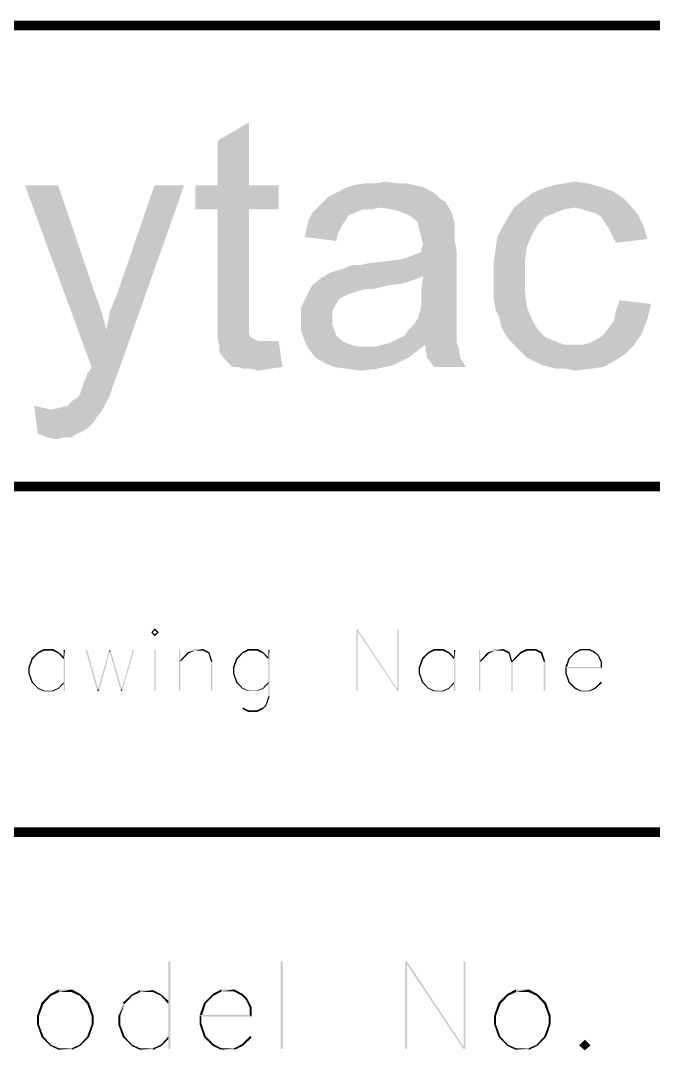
# Model space of a CAD drawing. Header units: millimetres. Extents: x 0 to 297, y 0 to 210.
# Drawn here: x 246.01 to 255.62, y 17.78 to 33.42 of the extents above; entities that cross this region are included whole.
import ezdxf

# ---------------------------------------------------------------- set-up
doc = ezdxf.new("R2010")
doc.units = ezdxf.units.MM
doc.header["$LTSCALE"] = 16.335
doc.layers.get('0').update_dxf_attribs({"linetype": 'CONTINUOUS'})

msp = doc.modelspace()

# ---------------------------------------------------------------- linework, layer by layer
at = {"color": 7, "linetype": 'Continuous', "const_width": 0.15}
for points in [[(179.434, 33.348), (291.734, 33.348)], [(179.434, 26.348), (291.734, 26.348)], [(243.734, 21.098), (291.734, 21.098)]]:
    msp.add_lwpolyline(points, dxfattribs=at)
at = {"color": 7, "linetype": 'Continuous'}
for points in [[(249.002, 30.922), (249.002, 31.597), (249.48, 31.879)], [(249.002, 30.922), (249.48, 31.879), (249.48, 30.922)], [(251.395, 30.95), (251.563, 30.978), (251.732, 30.95)], [(254.266, 30.95), (254.435, 30.978), (254.632, 30.95)], [(246.581, 30.922), (247.088, 28.163), (246.075, 30.922)], [(246.581, 30.922), (247.116, 29.346), (247.088, 28.163)], [(247.088, 28.163), (247.313, 28.726), (248.495, 30.922)], [(247.088, 28.163), (248.495, 30.922), (247.51, 28.135)], [(247.313, 28.726), (247.369, 29.008), (248.495, 30.922)], [(247.369, 29.008), (247.482, 29.289), (248.495, 30.922)], [(248.495, 30.922), (247.482, 29.289), (248.045, 30.922)], [(249.48, 30.922), (249.931, 30.922), (248.664, 30.556)], [(249.002, 30.922), (249.48, 30.922), (248.664, 30.556)], [(249.002, 30.922), (248.664, 30.556), (248.664, 30.922)], [(249.002, 30.556), (248.664, 30.556), (249.931, 30.922)], [(249.48, 30.556), (249.002, 30.556), (249.931, 30.922)], [(249.48, 30.556), (249.931, 30.922), (249.931, 30.556)], [(252.323, 30.781), (250.691, 30.753), (250.803, 30.809)], [(252.239, 30.837), (250.803, 30.809), (250.916, 30.866)], [(250.803, 30.809), (252.239, 30.837), (252.323, 30.781)], [(252.014, 30.922), (252.126, 30.894), (250.916, 30.866)], [(252.014, 30.922), (250.916, 30.866), (251.057, 30.922)], [(250.916, 30.866), (252.126, 30.894), (252.239, 30.837)], [(251.732, 30.95), (251.873, 30.95), (251.057, 30.922)], [(251.395, 30.95), (251.732, 30.95), (251.057, 30.922)], [(251.395, 30.95), (251.057, 30.922), (251.226, 30.95)], [(251.057, 30.922), (251.873, 30.95), (252.014, 30.922)], [(255.166, 30.725), (253.646, 30.697), (253.787, 30.809)], [(254.998, 30.837), (253.787, 30.809), (253.928, 30.866)], [(253.787, 30.809), (254.998, 30.837), (255.166, 30.725)], [(254.829, 30.894), (253.928, 30.866), (254.097, 30.922)], [(253.928, 30.866), (254.829, 30.894), (254.998, 30.837)], [(254.632, 30.95), (254.097, 30.922), (254.266, 30.95)], [(254.097, 30.922), (254.632, 30.95), (254.829, 30.894)], [(252.464, 30.669), (250.522, 30.584), (250.606, 30.669)], [(251.479, 30.584), (250.522, 30.584), (252.464, 30.669)], [(252.38, 30.725), (250.606, 30.669), (250.691, 30.753)], [(250.606, 30.669), (252.38, 30.725), (252.464, 30.669)], [(250.691, 30.753), (252.323, 30.781), (252.38, 30.725)], [(251.648, 30.556), (251.479, 30.584), (252.464, 30.669)], [(251.76, 30.528), (251.648, 30.556), (252.464, 30.669)], [(251.76, 30.528), (252.464, 30.669), (252.549, 30.528)], [(255.279, 30.612), (253.506, 30.584), (253.646, 30.697)], [(253.646, 30.697), (255.166, 30.725), (255.279, 30.612)], [(249.48, 30.556), (249.002, 28.952), (249.002, 30.556)], [(249.002, 28.952), (249.48, 30.556), (249.48, 28.923)], [(251.085, 30.5), (251, 30.472), (250.381, 30.387)], [(251.085, 30.5), (250.381, 30.387), (250.438, 30.5)], [(251.479, 30.584), (251.198, 30.556), (250.438, 30.5)], [(251.479, 30.584), (250.438, 30.5), (250.522, 30.584)], [(250.438, 30.5), (251.198, 30.556), (251.085, 30.5)], [(251.198, 30.556), (251.479, 30.584), (251.338, 30.556)], [(252.549, 30.528), (251.901, 30.472), (251.76, 30.528)], [(251.986, 30.415), (251.901, 30.472), (252.549, 30.528)], [(252.042, 30.359), (251.986, 30.415), (252.549, 30.528)], [(252.042, 30.359), (252.549, 30.528), (252.605, 30.359)], [(254.435, 30.584), (254.266, 30.556), (253.421, 30.443)], [(254.435, 30.584), (253.421, 30.443), (253.506, 30.584)], [(254.266, 30.556), (254.125, 30.5), (253.421, 30.443)], [(253.421, 30.443), (254.125, 30.5), (253.984, 30.443)], [(254.435, 30.584), (253.506, 30.584), (255.279, 30.612)], [(254.547, 30.556), (254.435, 30.584), (255.279, 30.612)], [(254.632, 30.528), (254.547, 30.556), (255.279, 30.612)], [(254.744, 30.5), (254.632, 30.528), (255.279, 30.612)], [(254.744, 30.5), (255.279, 30.612), (255.392, 30.472)], [(255.392, 30.472), (254.829, 30.443), (254.744, 30.5)], [(250.944, 30.387), (250.888, 30.303), (250.353, 30.246)], [(250.944, 30.387), (250.353, 30.246), (250.381, 30.387)], [(250.381, 30.387), (251, 30.472), (250.944, 30.387)], [(252.605, 30.359), (252.07, 30.246), (252.042, 30.359)], [(252.605, 30.359), (252.605, 30.275), (252.07, 30.246)], [(253.984, 30.443), (253.872, 30.331), (253.337, 30.303)], [(253.984, 30.443), (253.337, 30.303), (253.421, 30.443)], [(254.885, 30.359), (254.829, 30.443), (255.392, 30.472)], [(254.885, 30.359), (255.392, 30.472), (255.476, 30.303)], [(255.476, 30.303), (254.941, 30.275), (254.885, 30.359)], [(250.832, 30.19), (250.325, 30.134), (250.353, 30.246)], [(250.325, 30.134), (250.832, 30.19), (250.803, 30.077)], [(250.353, 30.246), (250.888, 30.303), (250.832, 30.19)], [(252.07, 30.246), (252.605, 30.275), (252.605, 30.19)], [(252.605, 30.19), (252.098, 30.134), (252.07, 30.246)], [(252.098, 30.134), (252.605, 30.19), (252.605, 30.077)], [(253.787, 30.19), (253.252, 30.134), (253.337, 30.303)], [(253.252, 30.134), (253.787, 30.19), (253.703, 29.993)], [(253.337, 30.303), (253.872, 30.331), (253.787, 30.19)], [(254.998, 30.162), (254.941, 30.275), (255.476, 30.303)], [(254.998, 30.162), (255.476, 30.303), (255.532, 30.106)], [(252.605, 30.077), (252.126, 30.021), (252.098, 30.134)], [(252.098, 29.965), (252.126, 30.021), (252.605, 30.077)], [(252.098, 29.965), (252.605, 30.077), (252.633, 29.937)], [(253.703, 29.993), (253.224, 29.937), (253.252, 30.134)], [(255.532, 30.106), (255.054, 30.049), (254.998, 30.162)], [(250.719, 29.599), (251.789, 29.796), (252.633, 29.937)], [(252.126, 29.543), (250.719, 29.599), (252.633, 29.937)], [(251.789, 29.796), (251.958, 29.852), (252.633, 29.937)], [(251.958, 29.852), (252.098, 29.909), (252.633, 29.937)], [(252.633, 29.937), (252.098, 29.909), (252.098, 29.965)], [(252.098, 29.346), (252.126, 29.543), (252.633, 29.937)], [(252.098, 29.346), (252.633, 29.937), (252.633, 29.317)], [(253.675, 29.796), (253.196, 29.74), (253.224, 29.937)], [(253.224, 29.937), (253.703, 29.993), (253.675, 29.796)], [(250.719, 29.599), (250.916, 29.655), (251.789, 29.796)], [(250.916, 29.655), (250.972, 29.683), (251.789, 29.796)], [(250.972, 29.683), (251.169, 29.712), (251.789, 29.796)], [(251.169, 29.712), (251.563, 29.768), (251.789, 29.796)], [(251.169, 29.712), (251.31, 29.74), (251.563, 29.768)], [(253.196, 29.74), (253.675, 29.796), (253.675, 29.543)], [(253.675, 29.543), (253.196, 29.515), (253.196, 29.74)], [(252.126, 29.543), (250.578, 29.515), (250.719, 29.599)], [(251.169, 29.712), (250.972, 29.683), (251.057, 29.712)], [(251.592, 29.402), (251.254, 29.346), (250.353, 29.233)], [(251.592, 29.402), (250.353, 29.233), (250.438, 29.402)], [(251.986, 29.486), (250.438, 29.402), (250.578, 29.515)], [(251.986, 29.486), (251.817, 29.43), (250.438, 29.402)], [(250.438, 29.402), (251.817, 29.43), (251.592, 29.402)], [(250.578, 29.515), (252.126, 29.543), (251.986, 29.486)], [(251.254, 29.346), (251.592, 29.402), (251.366, 29.346)], [(253.196, 29.346), (253.196, 29.515), (253.675, 29.543)], [(253.196, 29.346), (253.675, 29.543), (253.675, 29.289)], [(247.116, 29.346), (247.229, 29.036), (247.088, 28.163)], [(251.254, 29.346), (251.141, 29.317), (250.353, 29.233)], [(251.141, 29.317), (251.057, 29.289), (250.353, 29.233)], [(251.057, 29.289), (250.972, 29.261), (250.353, 29.233)], [(250.353, 29.233), (250.972, 29.261), (250.86, 29.205)], [(252.633, 29.317), (252.098, 29.205), (252.098, 29.346)], [(252.098, 29.205), (252.633, 29.317), (252.633, 29.149)], [(253.675, 29.289), (253.196, 29.205), (253.196, 29.346)], [(253.196, 29.205), (253.675, 29.289), (253.703, 29.064)], [(250.86, 29.205), (250.269, 29.064), (250.353, 29.233)], [(250.86, 29.205), (250.803, 29.12), (250.269, 29.064)], [(250.269, 29.064), (250.803, 29.12), (250.747, 29.008)], [(252.633, 29.008), (252.07, 28.98), (252.098, 29.092)], [(252.633, 29.149), (252.098, 29.092), (252.098, 29.205)], [(252.098, 29.092), (252.633, 29.149), (252.633, 29.008)], [(253.703, 29.064), (253.224, 29.036), (253.196, 29.205)], [(255.589, 29.12), (255.054, 29.008), (255.11, 29.177)], [(255.054, 29.008), (255.589, 29.12), (255.532, 28.895)], [(247.229, 29.036), (247.313, 28.726), (247.088, 28.163)], [(249.48, 28.923), (249.002, 28.755), (249.002, 28.952)], [(250.747, 29.008), (250.269, 28.867), (250.269, 29.064)], [(250.747, 29.008), (250.747, 28.895), (250.269, 28.867)], [(252.042, 28.895), (252.07, 28.98), (252.633, 29.008)], [(252.042, 28.895), (252.633, 29.008), (252.633, 28.895)], [(253.28, 28.923), (253.224, 29.036), (253.703, 29.064)], [(253.28, 28.923), (253.703, 29.064), (253.787, 28.867)], [(255.532, 28.895), (255.026, 28.867), (255.054, 29.008)], [(249.48, 28.923), (249.48, 28.839), (249.002, 28.755)], [(249.002, 28.755), (249.48, 28.839), (249.48, 28.755)], [(250.269, 28.867), (250.747, 28.895), (250.747, 28.811)], [(250.747, 28.811), (250.269, 28.726), (250.269, 28.867)], [(250.269, 28.726), (250.747, 28.811), (250.775, 28.726)], [(252.633, 28.783), (251.901, 28.726), (251.986, 28.811)], [(251.901, 28.726), (252.633, 28.783), (252.633, 28.67)], [(252.633, 28.895), (251.986, 28.811), (252.042, 28.895)], [(251.986, 28.811), (252.633, 28.895), (252.633, 28.783)], [(253.787, 28.867), (253.309, 28.783), (253.28, 28.923)], [(253.309, 28.783), (253.787, 28.867), (253.872, 28.726)], [(253.872, 28.726), (253.365, 28.67), (253.309, 28.783)], [(254.941, 28.755), (255.026, 28.867), (255.532, 28.895)], [(254.941, 28.755), (255.532, 28.895), (255.448, 28.67)], [(249.48, 28.755), (249.48, 28.698), (249.002, 28.586)], [(249.48, 28.755), (249.002, 28.586), (249.002, 28.755)], [(249.48, 28.698), (249.48, 28.67), (249.002, 28.586)], [(249.48, 28.67), (249.509, 28.614), (249.002, 28.586)], [(250.775, 28.726), (250.325, 28.557), (250.269, 28.726)], [(250.775, 28.726), (250.803, 28.642), (250.325, 28.557)], [(250.803, 28.642), (250.86, 28.586), (250.325, 28.557)], [(252.633, 28.614), (251.732, 28.586), (251.845, 28.642)], [(252.633, 28.67), (251.845, 28.642), (251.901, 28.726)], [(251.845, 28.642), (252.633, 28.67), (252.633, 28.614)], [(253.365, 28.67), (253.872, 28.726), (253.984, 28.614)], [(253.984, 28.614), (253.449, 28.557), (253.365, 28.67)], [(254.547, 28.501), (254.66, 28.529), (255.448, 28.67)], [(254.547, 28.501), (255.448, 28.67), (255.335, 28.501)], [(254.66, 28.529), (254.772, 28.586), (255.448, 28.67)], [(254.772, 28.586), (254.857, 28.642), (255.448, 28.67)], [(255.448, 28.67), (254.857, 28.642), (254.941, 28.755)], [(249.002, 28.586), (249.509, 28.614), (249.565, 28.586)], [(249.565, 28.586), (249.03, 28.473), (249.002, 28.586)], [(249.565, 28.586), (249.621, 28.557), (249.03, 28.473)], [(249.818, 28.557), (249.931, 28.557), (249.03, 28.473)], [(249.734, 28.557), (249.818, 28.557), (249.03, 28.473)], [(249.621, 28.557), (249.734, 28.557), (249.03, 28.473)], [(249.03, 28.389), (249.03, 28.473), (249.931, 28.557)], [(249.115, 28.276), (249.03, 28.389), (249.931, 28.557)], [(249.227, 28.163), (249.115, 28.276), (249.931, 28.557)], [(249.312, 28.163), (249.227, 28.163), (249.931, 28.557)], [(249.312, 28.163), (249.931, 28.557), (249.987, 28.163)], [(250.325, 28.557), (250.86, 28.586), (250.944, 28.529)], [(250.944, 28.529), (250.381, 28.445), (250.325, 28.557)], [(250.944, 28.529), (251.029, 28.501), (250.381, 28.445)], [(251.029, 28.501), (251.141, 28.473), (250.381, 28.445)], [(251.282, 28.473), (251.395, 28.473), (250.381, 28.445)], [(251.141, 28.473), (251.282, 28.473), (250.381, 28.445)], [(252.014, 28.389), (250.381, 28.445), (251.395, 28.473)], [(252.155, 28.501), (251.395, 28.473), (251.507, 28.501)], [(251.395, 28.473), (252.155, 28.501), (252.014, 28.389)], [(252.633, 28.529), (251.507, 28.501), (251.62, 28.529)], [(252.155, 28.501), (251.507, 28.501), (252.633, 28.529)], [(251.62, 28.529), (251.732, 28.586), (252.633, 28.614)], [(251.62, 28.529), (252.633, 28.614), (252.633, 28.529)], [(252.155, 28.501), (252.633, 28.529), (252.661, 28.473)], [(252.661, 28.473), (252.183, 28.304), (252.155, 28.501)], [(252.183, 28.304), (252.661, 28.473), (252.689, 28.304)], [(253.449, 28.557), (253.984, 28.614), (254.125, 28.557)], [(254.125, 28.557), (253.534, 28.473), (253.449, 28.557)], [(254.125, 28.557), (254.266, 28.501), (253.534, 28.473)], [(254.547, 28.501), (255.335, 28.501), (253.534, 28.473)], [(254.406, 28.501), (254.547, 28.501), (253.534, 28.473)], [(254.266, 28.501), (254.406, 28.501), (253.534, 28.473)], [(253.618, 28.389), (253.534, 28.473), (255.335, 28.501)], [(253.618, 28.389), (255.335, 28.501), (255.195, 28.36)], [(252.014, 28.389), (250.494, 28.304), (250.381, 28.445)], [(250.494, 28.304), (252.014, 28.389), (251.901, 28.304)], [(255.195, 28.36), (253.703, 28.304), (253.618, 28.389)], [(253.815, 28.248), (253.703, 28.304), (255.195, 28.36)], [(253.815, 28.248), (255.195, 28.36), (255.026, 28.248)], [(247.51, 28.135), (247.06, 28.107), (247.088, 28.163)], [(249.987, 28.163), (249.396, 28.135), (249.312, 28.163)], [(249.509, 28.135), (249.396, 28.135), (249.987, 28.163)], [(249.509, 28.135), (249.987, 28.163), (249.79, 28.135)], [(251.901, 28.304), (250.635, 28.22), (250.494, 28.304)], [(251.901, 28.304), (251.789, 28.248), (250.635, 28.22)], [(250.635, 28.22), (251.789, 28.248), (251.676, 28.192)], [(251.676, 28.192), (250.775, 28.163), (250.635, 28.22)], [(250.972, 28.135), (250.775, 28.163), (251.676, 28.192)], [(250.972, 28.135), (251.676, 28.192), (251.423, 28.135)], [(252.689, 28.304), (252.295, 28.163), (252.183, 28.304)], [(252.295, 28.163), (252.689, 28.304), (252.774, 28.163)], [(255.026, 28.248), (253.928, 28.192), (253.815, 28.248)], [(254.04, 28.163), (253.928, 28.192), (255.026, 28.248)], [(254.04, 28.163), (255.026, 28.248), (254.857, 28.163)], [(254.857, 28.163), (254.153, 28.135), (254.04, 28.163)], [(254.294, 28.135), (254.153, 28.135), (254.857, 28.163)], [(254.294, 28.135), (254.857, 28.163), (254.66, 28.135)], [(246.975, 27.938), (247.032, 28.079), (247.51, 28.135)], [(246.975, 27.938), (247.51, 28.135), (247.426, 27.91)], [(247.032, 28.079), (247.06, 28.107), (247.51, 28.135)], [(249.79, 28.135), (249.621, 28.107), (249.509, 28.135)], [(251.423, 28.135), (251.169, 28.107), (250.972, 28.135)], [(254.66, 28.135), (254.435, 28.107), (254.294, 28.135)], [(246.919, 27.769), (246.947, 27.854), (247.426, 27.91)], [(246.919, 27.769), (247.426, 27.91), (247.369, 27.741)], [(247.426, 27.91), (246.947, 27.854), (246.975, 27.938)], [(246.806, 27.657), (246.891, 27.713), (247.369, 27.741)], [(246.806, 27.657), (247.369, 27.741), (247.313, 27.629)], [(247.369, 27.741), (246.891, 27.713), (246.919, 27.769)], [(246.356, 27.544), (246.272, 27.15), (246.215, 27.572)], [(246.356, 27.544), (246.469, 27.516), (246.272, 27.15)], [(246.469, 27.516), (246.609, 27.544), (247.313, 27.629)], [(246.469, 27.516), (247.313, 27.629), (247.257, 27.516)], [(246.609, 27.544), (246.722, 27.572), (247.313, 27.629)], [(247.313, 27.629), (246.722, 27.572), (246.806, 27.657)], [(247.257, 27.516), (247.172, 27.403), (246.272, 27.15)], [(246.469, 27.516), (247.257, 27.516), (246.272, 27.15)], [(247.172, 27.403), (247.116, 27.319), (246.272, 27.15)], [(247.116, 27.319), (247.032, 27.235), (246.272, 27.15)], [(247.032, 27.235), (246.947, 27.178), (246.272, 27.15)], [(246.272, 27.15), (246.947, 27.178), (246.863, 27.15)], [(246.863, 27.15), (246.412, 27.094), (246.272, 27.15)], [(246.666, 27.094), (246.412, 27.094), (246.863, 27.15)], [(246.666, 27.094), (246.553, 27.066), (246.412, 27.094)], [(246.666, 27.094), (246.863, 27.15), (246.778, 27.094)], [(248.049, 24.166), (247.995, 24.132), (248.049, 24.193)], [(247.995, 24.132), (248.049, 24.166), (248.022, 24.132)], [(248.022, 24.132), (248.049, 24.071), (247.995, 24.132)], [(248.022, 24.132), (248.049, 24.105), (248.049, 24.071)], [(248.083, 24.132), (248.049, 24.166), (248.049, 24.193)], [(248.083, 24.132), (248.049, 24.193), (248.11, 24.132)], [(248.11, 24.132), (248.049, 24.105), (248.083, 24.132)], [(248.049, 24.105), (248.11, 24.132), (248.049, 24.071)], [(251.13, 24.179), (251.13, 24.145), (251.109, 23.243)], [(251.13, 24.179), (251.109, 23.243), (251.109, 24.179)], [(251.109, 23.243), (251.13, 24.145), (251.13, 23.243)], [(251.13, 24.145), (251.13, 24.179), (251.734, 23.27)], [(251.734, 23.27), (251.734, 23.243), (251.13, 24.145)], [(251.754, 24.179), (251.734, 23.27), (251.734, 24.179)], [(251.734, 23.243), (251.734, 23.27), (251.754, 24.179)], [(251.734, 23.243), (251.754, 24.179), (251.754, 23.243)], [(246.278, 23.813), (246.176, 23.738), (246.271, 23.833)], [(246.176, 23.738), (246.278, 23.813), (246.196, 23.725)], [(246.366, 23.854), (246.271, 23.833), (246.359, 23.881)], [(246.271, 23.833), (246.366, 23.854), (246.278, 23.813)], [(246.359, 23.881), (246.502, 23.881), (246.366, 23.854)], [(246.495, 23.854), (246.366, 23.854), (246.502, 23.881)], [(246.495, 23.854), (246.502, 23.881), (246.59, 23.833)], [(246.59, 23.833), (246.583, 23.813), (246.495, 23.854)], [(246.583, 23.813), (246.59, 23.833), (246.665, 23.759)], [(246.665, 23.759), (246.665, 23.725), (246.583, 23.813)], [(246.685, 23.867), (246.665, 23.759), (246.665, 23.867)], [(246.665, 23.725), (246.665, 23.759), (246.685, 23.867)], [(246.665, 23.379), (246.665, 23.725), (246.685, 23.867)], [(246.665, 23.351), (246.665, 23.379), (246.685, 23.867)], [(246.665, 23.243), (246.665, 23.351), (246.685, 23.867)], [(246.665, 23.243), (246.685, 23.867), (246.685, 23.243)], [(246.997, 23.867), (247.018, 23.874), (247.187, 23.277)], [(247.187, 23.277), (247.174, 23.243), (246.997, 23.867)], [(247.364, 23.833), (247.187, 23.277), (247.357, 23.867)], [(247.187, 23.277), (247.364, 23.833), (247.201, 23.243)], [(247.357, 23.867), (247.377, 23.86), (247.364, 23.833)], [(247.364, 23.833), (247.377, 23.86), (247.547, 23.277)], [(247.547, 23.277), (247.533, 23.243), (247.364, 23.833)], [(247.737, 23.867), (247.547, 23.277), (247.716, 23.867)], [(247.547, 23.277), (247.737, 23.867), (247.554, 23.243)], [(248.063, 23.867), (248.042, 23.243), (248.042, 23.867)], [(248.042, 23.243), (248.063, 23.867), (248.063, 23.243)], [(248.436, 23.867), (248.436, 23.711), (248.415, 23.243)], [(248.436, 23.867), (248.415, 23.243), (248.415, 23.867)], [(248.565, 23.813), (248.436, 23.711), (248.551, 23.833)], [(248.436, 23.711), (248.565, 23.813), (248.436, 23.684)], [(248.782, 23.881), (248.653, 23.854), (248.551, 23.833)], [(248.782, 23.881), (248.551, 23.833), (248.646, 23.881)], [(248.551, 23.833), (248.653, 23.854), (248.565, 23.813)], [(248.782, 23.854), (248.653, 23.854), (248.782, 23.881)], [(248.782, 23.854), (248.782, 23.881), (248.877, 23.833)], [(248.877, 23.833), (248.863, 23.813), (248.782, 23.854)], [(248.863, 23.813), (248.877, 23.833), (248.924, 23.691)], [(248.924, 23.691), (248.904, 23.684), (248.863, 23.813)], [(249.386, 23.813), (249.284, 23.738), (249.379, 23.833)], [(249.284, 23.738), (249.386, 23.813), (249.304, 23.725)], [(249.474, 23.854), (249.379, 23.833), (249.467, 23.881)], [(249.379, 23.833), (249.474, 23.854), (249.386, 23.813)], [(249.467, 23.881), (249.61, 23.881), (249.474, 23.854)], [(249.603, 23.854), (249.474, 23.854), (249.61, 23.881)], [(249.603, 23.854), (249.61, 23.881), (249.698, 23.833)], [(249.698, 23.833), (249.691, 23.813), (249.603, 23.854)], [(249.691, 23.813), (249.698, 23.833), (249.773, 23.759)], [(249.773, 23.759), (249.773, 23.725), (249.691, 23.813)], [(249.793, 23.867), (249.773, 23.759), (249.773, 23.867)], [(249.773, 23.725), (249.773, 23.759), (249.793, 23.867)], [(249.773, 23.379), (249.773, 23.725), (249.793, 23.867)], [(249.773, 23.351), (249.773, 23.379), (249.793, 23.867)], [(249.773, 23.161), (249.773, 23.351), (249.793, 23.867)], [(249.773, 23.161), (249.793, 23.867), (249.793, 23.161)], [(252.209, 23.813), (252.107, 23.738), (252.202, 23.833)], [(252.107, 23.738), (252.209, 23.813), (252.127, 23.725)], [(252.297, 23.854), (252.202, 23.833), (252.29, 23.881)], [(252.202, 23.833), (252.297, 23.854), (252.209, 23.813)], [(252.29, 23.881), (252.433, 23.881), (252.297, 23.854)], [(252.426, 23.854), (252.297, 23.854), (252.433, 23.881)], [(252.426, 23.854), (252.433, 23.881), (252.521, 23.833)], [(252.521, 23.833), (252.514, 23.813), (252.426, 23.854)], [(252.514, 23.813), (252.521, 23.833), (252.595, 23.759)], [(252.595, 23.759), (252.595, 23.725), (252.514, 23.813)], [(252.616, 23.867), (252.595, 23.759), (252.595, 23.867)], [(252.595, 23.725), (252.595, 23.759), (252.616, 23.867)], [(252.595, 23.379), (252.595, 23.725), (252.616, 23.867)], [(252.595, 23.351), (252.595, 23.379), (252.616, 23.867)], [(252.595, 23.243), (252.595, 23.351), (252.616, 23.867)], [(252.595, 23.243), (252.616, 23.867), (252.616, 23.243)], [(252.996, 23.867), (252.996, 23.711), (252.975, 23.243)], [(252.996, 23.867), (252.975, 23.243), (252.975, 23.867)], [(253.125, 23.813), (252.996, 23.711), (253.111, 23.833)], [(252.996, 23.711), (253.125, 23.813), (252.996, 23.684)], [(253.342, 23.881), (253.213, 23.854), (253.111, 23.833)], [(253.342, 23.881), (253.111, 23.833), (253.206, 23.881)], [(253.111, 23.833), (253.213, 23.854), (253.125, 23.813)], [(253.342, 23.854), (253.213, 23.854), (253.342, 23.881)], [(253.342, 23.854), (253.342, 23.881), (253.437, 23.833)], [(253.437, 23.833), (253.423, 23.813), (253.342, 23.854)], [(253.423, 23.813), (253.437, 23.833), (253.478, 23.704)], [(253.478, 23.704), (253.464, 23.684), (253.423, 23.813)], [(253.464, 23.684), (253.478, 23.704), (253.613, 23.813)], [(253.464, 23.684), (253.613, 23.813), (253.484, 23.684)], [(253.613, 23.813), (253.478, 23.704), (253.6, 23.833)], [(253.701, 23.854), (253.6, 23.833), (253.695, 23.881)], [(253.6, 23.833), (253.701, 23.854), (253.613, 23.813)], [(253.695, 23.881), (253.837, 23.881), (253.701, 23.854)], [(253.83, 23.854), (253.701, 23.854), (253.837, 23.881)], [(253.83, 23.854), (253.837, 23.881), (253.932, 23.833)], [(253.932, 23.833), (253.912, 23.813), (253.83, 23.854)], [(253.912, 23.813), (253.932, 23.833), (253.98, 23.691)], [(253.98, 23.691), (253.959, 23.684), (253.912, 23.813)], [(254.434, 23.813), (254.333, 23.738), (254.428, 23.833)], [(254.333, 23.738), (254.434, 23.813), (254.353, 23.731)], [(254.523, 23.86), (254.428, 23.833), (254.516, 23.881)], [(254.428, 23.833), (254.523, 23.86), (254.434, 23.813)], [(254.516, 23.881), (254.658, 23.881), (254.523, 23.86)], [(254.651, 23.86), (254.523, 23.86), (254.658, 23.881)], [(254.651, 23.86), (254.658, 23.881), (254.746, 23.833)], [(254.746, 23.833), (254.74, 23.813), (254.651, 23.86)], [(254.74, 23.813), (254.746, 23.833), (254.794, 23.786)], [(254.794, 23.786), (254.78, 23.772), (254.74, 23.813)], [(254.78, 23.772), (254.794, 23.786), (254.841, 23.691)], [(254.841, 23.691), (254.821, 23.684), (254.78, 23.772)], [(246.196, 23.725), (246.129, 23.603), (246.176, 23.738)], [(246.129, 23.603), (246.196, 23.725), (246.149, 23.596)], [(248.436, 23.711), (248.436, 23.684), (248.415, 23.243)], [(248.415, 23.243), (248.436, 23.684), (248.436, 23.243)], [(248.904, 23.243), (248.904, 23.684), (248.924, 23.691)], [(248.904, 23.243), (248.924, 23.691), (248.924, 23.243)], [(249.304, 23.725), (249.236, 23.603), (249.284, 23.738)], [(249.236, 23.603), (249.304, 23.725), (249.257, 23.596)], [(252.127, 23.725), (252.059, 23.603), (252.107, 23.738)], [(252.059, 23.603), (252.127, 23.725), (252.08, 23.596)], [(252.996, 23.711), (252.996, 23.684), (252.975, 23.243)], [(252.975, 23.243), (252.996, 23.684), (252.996, 23.243)], [(253.484, 23.684), (253.464, 23.243), (253.464, 23.684)], [(253.464, 23.243), (253.484, 23.684), (253.484, 23.243)], [(253.959, 23.243), (253.959, 23.684), (253.98, 23.691)], [(253.959, 23.243), (253.98, 23.691), (253.98, 23.243)], [(254.353, 23.731), (254.285, 23.603), (254.333, 23.738)], [(254.353, 23.731), (254.312, 23.609), (254.285, 23.603)], [(254.821, 23.609), (254.821, 23.684), (254.841, 23.691)], [(254.821, 23.609), (254.841, 23.691), (254.841, 23.589)], [(246.149, 23.596), (246.129, 23.508), (246.129, 23.603)], [(246.129, 23.508), (246.149, 23.596), (246.149, 23.508)], [(246.149, 23.508), (246.176, 23.372), (246.129, 23.508)], [(246.149, 23.508), (246.196, 23.379), (246.176, 23.372)], [(249.257, 23.596), (249.236, 23.508), (249.236, 23.603)], [(249.236, 23.508), (249.257, 23.596), (249.257, 23.508)], [(249.257, 23.508), (249.284, 23.372), (249.236, 23.508)], [(249.257, 23.508), (249.304, 23.379), (249.284, 23.372)], [(252.08, 23.596), (252.059, 23.508), (252.059, 23.603)], [(252.059, 23.508), (252.08, 23.596), (252.08, 23.508)], [(252.08, 23.508), (252.107, 23.372), (252.059, 23.508)], [(252.08, 23.508), (252.127, 23.379), (252.107, 23.372)], [(254.312, 23.609), (254.821, 23.609), (254.285, 23.603)], [(254.305, 23.589), (254.285, 23.603), (254.821, 23.609)], [(254.305, 23.589), (254.285, 23.508), (254.285, 23.603)], [(254.305, 23.589), (254.305, 23.514), (254.285, 23.508)], [(254.285, 23.508), (254.305, 23.514), (254.353, 23.379)], [(254.353, 23.379), (254.333, 23.372), (254.285, 23.508)], [(254.841, 23.589), (254.305, 23.589), (254.821, 23.609)], [(246.176, 23.372), (246.196, 23.379), (246.278, 23.29)], [(246.278, 23.29), (246.271, 23.277), (246.176, 23.372)], [(246.665, 23.351), (246.583, 23.29), (246.665, 23.379)], [(246.583, 23.29), (246.665, 23.351), (246.59, 23.277)], [(249.284, 23.372), (249.304, 23.379), (249.386, 23.29)], [(249.386, 23.29), (249.379, 23.277), (249.284, 23.372)], [(249.773, 23.351), (249.691, 23.29), (249.773, 23.379)], [(249.691, 23.29), (249.773, 23.351), (249.698, 23.277)], [(252.107, 23.372), (252.127, 23.379), (252.209, 23.29)], [(252.209, 23.29), (252.202, 23.277), (252.107, 23.372)], [(252.595, 23.351), (252.514, 23.29), (252.595, 23.379)], [(252.514, 23.29), (252.595, 23.351), (252.521, 23.277)], [(254.333, 23.372), (254.353, 23.379), (254.434, 23.297)], [(254.434, 23.297), (254.428, 23.277), (254.333, 23.372)], [(254.841, 23.365), (254.74, 23.297), (254.828, 23.385)], [(254.74, 23.297), (254.841, 23.365), (254.746, 23.277)], [(246.271, 23.277), (246.278, 23.29), (246.366, 23.25)], [(246.366, 23.25), (246.359, 23.236), (246.271, 23.277)], [(246.366, 23.25), (246.495, 23.25), (246.359, 23.236)], [(246.502, 23.236), (246.359, 23.236), (246.495, 23.25)], [(246.59, 23.277), (246.495, 23.25), (246.583, 23.29)], [(246.495, 23.25), (246.59, 23.277), (246.502, 23.236)], [(247.201, 23.243), (247.174, 23.243), (247.187, 23.277)], [(247.554, 23.243), (247.533, 23.243), (247.547, 23.277)], [(249.379, 23.277), (249.386, 23.29), (249.474, 23.25)], [(249.474, 23.25), (249.467, 23.243), (249.379, 23.277)], [(249.474, 23.25), (249.603, 23.25), (249.467, 23.243)], [(249.61, 23.243), (249.467, 23.243), (249.603, 23.25)], [(249.698, 23.277), (249.603, 23.25), (249.691, 23.29)], [(249.603, 23.25), (249.698, 23.277), (249.61, 23.243)], [(249.793, 23.161), (249.732, 23.033), (249.773, 23.161)], [(249.732, 23.033), (249.793, 23.161), (249.745, 23.019)], [(252.202, 23.277), (252.209, 23.29), (252.297, 23.25)], [(252.297, 23.25), (252.29, 23.236), (252.202, 23.277)], [(252.297, 23.25), (252.426, 23.25), (252.29, 23.236)], [(252.433, 23.236), (252.29, 23.236), (252.426, 23.25)], [(252.521, 23.277), (252.426, 23.25), (252.514, 23.29)], [(252.426, 23.25), (252.521, 23.277), (252.433, 23.236)], [(254.428, 23.277), (254.434, 23.297), (254.523, 23.25)], [(254.523, 23.25), (254.516, 23.236), (254.428, 23.277)], [(254.523, 23.25), (254.651, 23.25), (254.516, 23.236)], [(254.658, 23.236), (254.516, 23.236), (254.651, 23.25)], [(254.746, 23.277), (254.651, 23.25), (254.74, 23.297)], [(254.651, 23.25), (254.746, 23.277), (254.658, 23.236)], [(249.379, 22.971), (249.386, 22.992), (249.474, 22.951)], [(249.698, 22.971), (249.603, 22.951), (249.691, 22.992)], [(249.745, 23.019), (249.691, 22.992), (249.732, 23.033)], [(249.691, 22.992), (249.745, 23.019), (249.698, 22.971)], [(249.474, 22.951), (249.467, 22.924), (249.379, 22.971)], [(249.474, 22.951), (249.603, 22.951), (249.467, 22.924)], [(249.61, 22.924), (249.467, 22.924), (249.603, 22.951)], [(249.603, 22.951), (249.698, 22.971), (249.61, 22.924)], [(248.285, 19.135), (248.256, 18.537), (248.256, 19.135)], [(248.256, 18.489), (248.256, 18.537), (248.285, 19.135)], [(248.256, 17.997), (248.256, 18.489), (248.285, 19.135)], [(248.256, 17.958), (248.256, 17.997), (248.285, 19.135)], [(248.256, 17.804), (248.256, 17.958), (248.285, 19.135)], [(248.256, 17.804), (248.285, 19.135), (248.285, 17.804)], [(249.992, 19.135), (249.963, 17.804), (249.963, 19.135)], [(249.963, 17.804), (249.992, 19.135), (249.992, 17.804)], [(251.882, 19.135), (251.882, 19.086), (251.853, 17.804)], [(251.882, 19.135), (251.853, 17.804), (251.853, 19.135)], [(251.853, 17.804), (251.882, 19.086), (251.882, 17.804)], [(251.882, 19.086), (251.882, 19.135), (252.74, 17.843)], [(252.74, 17.843), (252.74, 17.804), (251.882, 19.086)], [(252.769, 19.135), (252.74, 17.843), (252.74, 19.135)], [(252.74, 17.804), (252.74, 17.843), (252.769, 19.135)], [(252.74, 17.804), (252.769, 19.135), (252.769, 17.804)], [(246.472, 18.614), (246.328, 18.508), (246.463, 18.643)], [(246.328, 18.508), (246.472, 18.614), (246.357, 18.489)], [(246.598, 18.672), (246.463, 18.643), (246.588, 18.71)], [(246.463, 18.643), (246.598, 18.672), (246.472, 18.614)], [(246.588, 18.71), (246.791, 18.71), (246.598, 18.672)], [(246.781, 18.672), (246.598, 18.672), (246.791, 18.71)], [(246.781, 18.672), (246.791, 18.71), (246.916, 18.643)], [(246.916, 18.643), (246.906, 18.614), (246.781, 18.672)], [(246.906, 18.614), (246.916, 18.643), (247.051, 18.508)], [(247.051, 18.508), (247.022, 18.489), (246.906, 18.614)], [(247.707, 18.614), (247.562, 18.508), (247.697, 18.633)], [(247.562, 18.508), (247.707, 18.614), (247.591, 18.489)], [(247.832, 18.672), (247.697, 18.633), (247.822, 18.701)], [(247.697, 18.633), (247.832, 18.672), (247.707, 18.614)], [(247.822, 18.701), (248.025, 18.701), (247.832, 18.672)], [(248.015, 18.672), (247.832, 18.672), (248.025, 18.701)], [(248.015, 18.672), (248.025, 18.701), (248.15, 18.633)], [(248.15, 18.633), (248.141, 18.614), (248.015, 18.672)], [(248.141, 18.614), (248.15, 18.633), (248.256, 18.537)], [(248.256, 18.537), (248.256, 18.489), (248.141, 18.614)], [(248.941, 18.614), (248.796, 18.508), (248.931, 18.643)], [(248.796, 18.508), (248.941, 18.614), (248.825, 18.498)], [(249.066, 18.681), (248.931, 18.643), (249.057, 18.71)], [(248.931, 18.643), (249.066, 18.681), (248.941, 18.614)], [(249.057, 18.71), (249.259, 18.71), (249.066, 18.681)], [(249.249, 18.681), (249.066, 18.681), (249.259, 18.71)], [(249.249, 18.681), (249.259, 18.71), (249.384, 18.643)], [(249.384, 18.643), (249.375, 18.614), (249.249, 18.681)], [(249.375, 18.614), (249.384, 18.643), (249.452, 18.575)], [(249.452, 18.575), (249.433, 18.556), (249.375, 18.614)], [(253.415, 18.614), (253.271, 18.508), (253.406, 18.643)], [(253.271, 18.508), (253.415, 18.614), (253.299, 18.489)], [(253.541, 18.672), (253.406, 18.643), (253.531, 18.71)], [(253.406, 18.643), (253.541, 18.672), (253.415, 18.614)], [(253.531, 18.71), (253.733, 18.71), (253.541, 18.672)], [(253.724, 18.672), (253.541, 18.672), (253.733, 18.71)], [(253.724, 18.672), (253.733, 18.71), (253.859, 18.643)], [(253.859, 18.643), (253.849, 18.614), (253.724, 18.672)], [(253.849, 18.614), (253.859, 18.643), (253.994, 18.508)], [(253.994, 18.508), (253.965, 18.489), (253.849, 18.614)], [(246.357, 18.489), (246.26, 18.315), (246.328, 18.508)], [(246.26, 18.315), (246.357, 18.489), (246.289, 18.305)], [(247.022, 18.489), (247.051, 18.508), (247.118, 18.315)], [(247.118, 18.315), (247.089, 18.305), (247.022, 18.489)], [(247.591, 18.489), (247.494, 18.305), (247.562, 18.508)], [(247.494, 18.305), (247.591, 18.489), (247.523, 18.305)], [(248.825, 18.498), (248.729, 18.315), (248.796, 18.508)], [(248.825, 18.498), (248.767, 18.325), (248.729, 18.315)], [(249.433, 18.556), (249.452, 18.575), (249.519, 18.44)], [(249.519, 18.44), (249.491, 18.431), (249.433, 18.556)], [(253.299, 18.489), (253.203, 18.315), (253.271, 18.508)], [(253.203, 18.315), (253.299, 18.489), (253.232, 18.305)], [(253.965, 18.489), (253.994, 18.508), (254.061, 18.315)], [(254.061, 18.315), (254.032, 18.305), (253.965, 18.489)], [(246.289, 18.305), (246.26, 18.18), (246.26, 18.315)], [(246.26, 18.18), (246.289, 18.305), (246.289, 18.18)], [(247.089, 18.18), (247.089, 18.305), (247.118, 18.315)], [(247.089, 18.18), (247.118, 18.315), (247.118, 18.18)], [(247.523, 18.305), (247.494, 18.18), (247.494, 18.305)], [(247.494, 18.18), (247.523, 18.305), (247.523, 18.18)], [(248.767, 18.325), (249.491, 18.325), (248.729, 18.315)], [(248.758, 18.296), (248.729, 18.315), (249.491, 18.325)], [(248.758, 18.296), (248.729, 18.18), (248.729, 18.315)], [(249.519, 18.296), (248.758, 18.296), (249.491, 18.325)], [(249.491, 18.325), (249.491, 18.431), (249.519, 18.44)], [(249.491, 18.325), (249.519, 18.44), (249.519, 18.296)], [(253.232, 18.305), (253.203, 18.18), (253.203, 18.315)], [(253.203, 18.18), (253.232, 18.305), (253.232, 18.18)], [(254.032, 18.18), (254.032, 18.305), (254.061, 18.315)], [(254.032, 18.18), (254.061, 18.315), (254.061, 18.18)], [(246.289, 18.18), (246.328, 17.987), (246.26, 18.18)], [(246.289, 18.18), (246.357, 17.997), (246.328, 17.987)], [(247.118, 18.18), (247.022, 17.997), (247.089, 18.18)], [(247.022, 17.997), (247.118, 18.18), (247.051, 17.987)], [(247.523, 18.18), (247.562, 17.987), (247.494, 18.18)], [(247.523, 18.18), (247.591, 17.997), (247.562, 17.987)], [(248.758, 18.296), (248.758, 18.19), (248.729, 18.18)], [(248.729, 18.18), (248.758, 18.19), (248.825, 17.997)], [(248.825, 17.997), (248.796, 17.987), (248.729, 18.18)], [(253.232, 18.18), (253.271, 17.987), (253.203, 18.18)], [(253.232, 18.18), (253.299, 17.997), (253.271, 17.987)], [(254.061, 18.18), (253.965, 17.997), (254.032, 18.18)], [(253.965, 17.997), (254.061, 18.18), (253.994, 17.987)], [(246.328, 17.987), (246.357, 17.997), (246.472, 17.871)], [(246.472, 17.871), (246.463, 17.852), (246.328, 17.987)], [(247.051, 17.987), (246.906, 17.871), (247.022, 17.997)], [(246.906, 17.871), (247.051, 17.987), (246.916, 17.852)], [(247.562, 17.987), (247.591, 17.997), (247.707, 17.871)], [(247.707, 17.871), (247.697, 17.852), (247.562, 17.987)], [(248.256, 17.958), (248.141, 17.871), (248.256, 17.997)], [(248.796, 17.987), (248.825, 17.997), (248.941, 17.881)], [(248.941, 17.881), (248.931, 17.852), (248.796, 17.987)], [(249.519, 17.978), (249.375, 17.881), (249.5, 18.006)], [(253.271, 17.987), (253.299, 17.997), (253.415, 17.871)], [(253.415, 17.871), (253.406, 17.852), (253.271, 17.987)], [(253.994, 17.987), (253.849, 17.871), (253.965, 17.997)], [(253.849, 17.871), (253.994, 17.987), (253.859, 17.852)], [(246.463, 17.852), (246.472, 17.871), (246.598, 17.814)], [(246.598, 17.814), (246.588, 17.794), (246.463, 17.852)], [(246.916, 17.852), (246.781, 17.814), (246.906, 17.871)], [(246.781, 17.814), (246.916, 17.852), (246.791, 17.794)], [(247.697, 17.852), (247.707, 17.871), (247.832, 17.814)], [(247.832, 17.814), (247.822, 17.794), (247.697, 17.852)], [(248.15, 17.852), (248.015, 17.814), (248.141, 17.871)], [(248.015, 17.814), (248.15, 17.852), (248.025, 17.794)], [(248.141, 17.871), (248.256, 17.958), (248.15, 17.852)], [(248.931, 17.852), (248.941, 17.881), (249.066, 17.814)], [(249.066, 17.814), (249.057, 17.794), (248.931, 17.852)], [(249.384, 17.852), (249.249, 17.814), (249.375, 17.881)], [(249.249, 17.814), (249.384, 17.852), (249.259, 17.794)], [(249.375, 17.881), (249.519, 17.978), (249.384, 17.852)], [(253.406, 17.852), (253.415, 17.871), (253.541, 17.814)], [(253.541, 17.814), (253.531, 17.794), (253.406, 17.852)], [(253.859, 17.852), (253.724, 17.814), (253.849, 17.871)], [(253.724, 17.814), (253.859, 17.852), (253.733, 17.794)], [(254.495, 17.862), (254.582, 17.949), (254.669, 17.862)], [(254.669, 17.862), (254.582, 17.785), (254.495, 17.862)], [(246.598, 17.814), (246.781, 17.814), (246.588, 17.794)], [(246.791, 17.794), (246.588, 17.794), (246.781, 17.814)], [(247.832, 17.814), (248.015, 17.814), (247.822, 17.794)], [(248.025, 17.794), (247.822, 17.794), (248.015, 17.814)], [(249.066, 17.814), (249.249, 17.814), (249.057, 17.794)], [(249.259, 17.794), (249.057, 17.794), (249.249, 17.814)], [(253.541, 17.814), (253.724, 17.814), (253.531, 17.794)], [(253.733, 17.794), (253.531, 17.794), (253.724, 17.814)]]:
    msp.add_solid(points, dxfattribs=at)

doc.saveas('drawing.dxf')
